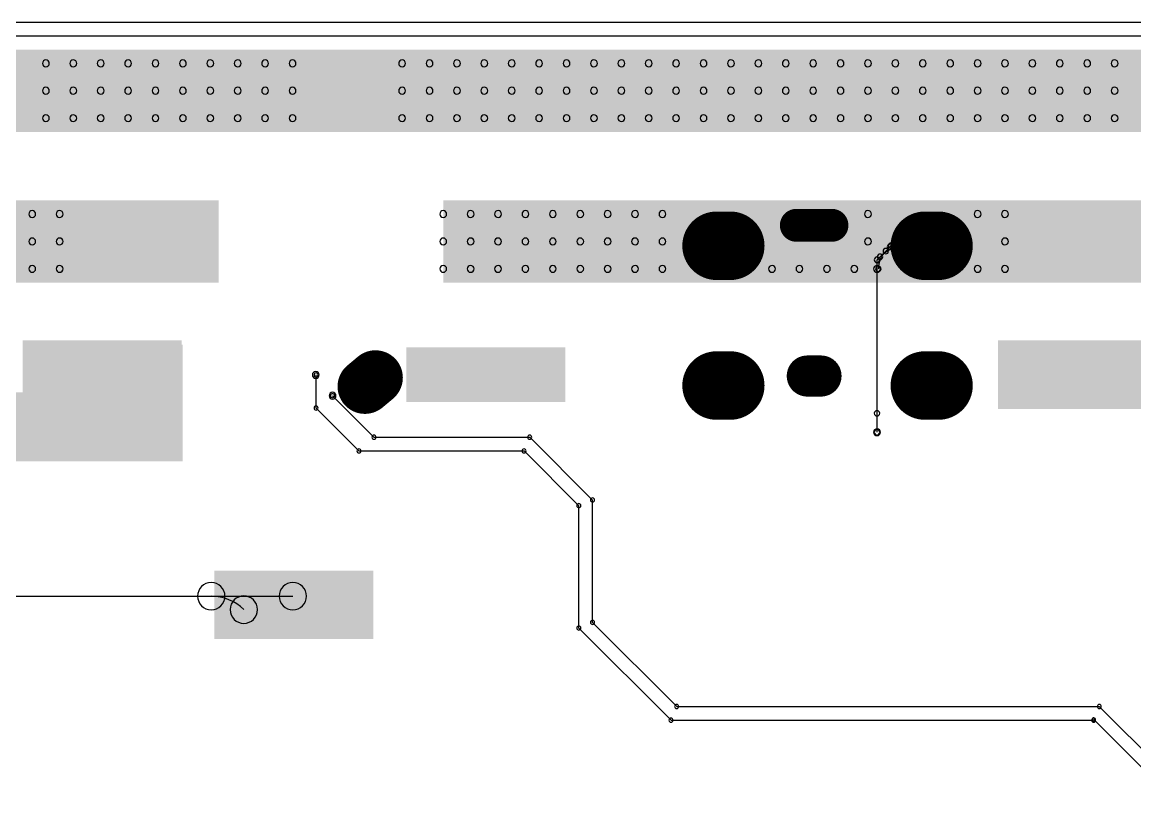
# Model space of a CAD drawing. Header units: inches. Extents: x 32166 to 66782, y 2386 to 7162.
# Drawn here: x 66516.01 to 66556.61, y 7134.12 to 7162.24 of the extents above; entities that cross this region are included whole.
import ezdxf

# ---------------------------------------------------------------- set-up
doc = ezdxf.new("R2010")
doc.units = ezdxf.units.IN
doc.header["$LTSCALE"] = 0.64311
doc.header["$MEASUREMENT"] = 0
for name, color, linetype in [('KEEPOUTLAYER', 6, 'CONTINUOUS'), ('MIDLAYER2', 76, 'CONTINUOUS'), ('MULTILAYER', 9, 'CONTINUOUS')]:
    doc.layers.add(name, color=color, linetype=linetype)

msp = doc.modelspace()

# ---------------------------------------------------------------- linework, layer by layer
at = {"layer": 'KEEPOUTLAYER'}
msp.add_line((66447.374, 7162.24), (66782.374, 7162.24), dxfattribs=at)
at = {"layer": 'MIDLAYER2'}
for p, q in [((66463.124, 7161.74), (66716.154, 7161.74)), ((66547.204, 7153.57), (66547.717, 7154.083)), ((66547.717, 7154.083), (66549.199, 7154.083)), ((66547.204, 7147.97), (66547.204, 7153.57)), ((66526.734, 7148.16), (66526.734, 7149.37)), ((66527.334, 7148.61), (66528.847, 7147.097)), ((66526.734, 7148.16), (66528.297, 7146.597)), ((66547.204, 7147.97), (66547.204, 7147.97)), ((66547.204, 7147.28), (66547.204, 7147.97)), ((66528.847, 7147.097), (66534.531, 7147.097)), ((66534.531, 7147.097), (66536.823, 7144.805)), ((66528.297, 7146.597), (66534.324, 7146.597)), ((66534.324, 7146.597), (66536.323, 7144.598)), ((66536.323, 7140.133), (66536.323, 7144.598)), ((66536.823, 7140.341), (66536.823, 7144.805)), ((66503.518, 7141.295), (66525.886, 7141.295)), ((66536.323, 7140.133), (66539.687, 7136.77)), ((66536.823, 7140.341), (66539.894, 7137.27)), ((66539.894, 7137.27), (66555.314, 7137.27)), ((66555.314, 7137.27), (66557.984, 7134.6)), ((66539.687, 7136.77), (66555.107, 7136.77)), ((66555.107, 7136.793), (66555.116, 7136.793)), ((66555.116, 7136.793), (66557.786, 7134.123))]:
    msp.add_line(p, q, dxfattribs=at)
for points, const_width in [([(66541.349, 7154.083), (66541.849, 7154.083)], 2.5), ([(66545.56, 7154.83), (66544.26, 7154.83)], 1.2), ([(66548.949, 7154.083), (66549.449, 7154.083)], 2.5), ([(66528.901, 7149.269), (66528.518, 7148.948)], 2), ([(66541.349, 7148.983), (66541.849, 7148.983)], 2.5), ([(66548.949, 7148.983), (66549.449, 7148.983)], 2.5), ([(66545.16, 7149.33), (66544.66, 7149.33)], 1.5)]:
    msp.add_lwpolyline(points, dxfattribs=dict(at, const_width=const_width))
for points, const_width in [([(66541.974, 7154.083, 1), (66540.724, 7154.083, 1)], 1.25), ([(66542.474, 7154.083, 1), (66541.224, 7154.083, 1)], 1.25), ([(66544.26, 7155.13, 1), (66544.26, 7154.53, 1)], 0.6), ([(66545.56, 7155.13, 1), (66545.56, 7154.53, 1)], 0.6), ([(66549.574, 7154.083, 1), (66548.324, 7154.083, 1)], 1.25), ([(66550.074, 7154.083, 1), (66548.824, 7154.083, 1)], 1.25), ([(66528.579, 7149.652, 1), (66529.222, 7148.886, 1)], 1), ([(66541.974, 7148.983, 1), (66540.724, 7148.983, 1)], 1.25), ([(66542.474, 7148.983, 1), (66541.224, 7148.983, 1)], 1.25), ([(66549.574, 7148.983, 1), (66548.324, 7148.983, 1)], 1.25), ([(66550.074, 7148.983, 1), (66548.824, 7148.983, 1)], 1.25), ([(66528.196, 7149.331, 1), (66528.839, 7148.565, 1)], 1), ([(66544.66, 7149.705, 1), (66544.66, 7148.955, 1)], 0.75), ([(66545.16, 7149.705, 1), (66545.16, 7148.955, 1)], 0.75)]:
    msp.add_lwpolyline(points, format="xyb", close=True, dxfattribs=dict(at, const_width=const_width))
for centre, radius, start, end in [((66516.874, 7160.74), 0.125, 0, 180), ((66516.874, 7160.74), 0.125, 180, 0), ((66517.874, 7160.74), 0.125, 0, 180), ((66517.874, 7160.74), 0.125, 180, 0), ((66518.874, 7160.74), 0.125, 0, 180), ((66518.874, 7160.74), 0.125, 180, 0), ((66519.874, 7160.74), 0.125, 0, 180), ((66519.874, 7160.74), 0.125, 180, 0), ((66520.874, 7160.74), 0.125, 0, 180), ((66520.874, 7160.74), 0.125, 180, 0), ((66521.874, 7160.74), 0.125, 0, 180), ((66521.874, 7160.74), 0.125, 180, 0), ((66522.874, 7160.74), 0.125, 0, 180), ((66522.874, 7160.74), 0.125, 180, 0), ((66523.874, 7160.74), 0.125, 0, 180), ((66523.874, 7160.74), 0.125, 180, 0), ((66524.874, 7160.74), 0.125, 0, 180), ((66524.874, 7160.74), 0.125, 180, 0), ((66525.874, 7160.74), 0.125, 0, 180), ((66525.874, 7160.74), 0.125, 180, 0), ((66529.874, 7160.74), 0.125, 0, 180), ((66529.874, 7160.74), 0.125, 180, 0), ((66530.874, 7160.74), 0.125, 0, 180), ((66530.874, 7160.74), 0.125, 180, 0), ((66531.874, 7160.74), 0.125, 0, 180), ((66531.874, 7160.74), 0.125, 180, 0), ((66532.874, 7160.74), 0.125, 0, 180), ((66532.874, 7160.74), 0.125, 180, 0), ((66533.874, 7160.74), 0.125, 0, 180), ((66533.874, 7160.74), 0.125, 180, 0), ((66534.874, 7160.74), 0.125, 0, 180), ((66534.874, 7160.74), 0.125, 180, 0), ((66535.874, 7160.74), 0.125, 0, 180), ((66535.874, 7160.74), 0.125, 180, 0), ((66536.874, 7160.74), 0.125, 0, 180), ((66536.874, 7160.74), 0.125, 180, 0), ((66537.874, 7160.74), 0.125, 0, 180), ((66537.874, 7160.74), 0.125, 180, 0), ((66538.874, 7160.74), 0.125, 0, 180), ((66538.874, 7160.74), 0.125, 180, 0), ((66539.874, 7160.74), 0.125, 0, 180), ((66539.874, 7160.74), 0.125, 180, 0), ((66540.874, 7160.74), 0.125, 0, 180), ((66540.874, 7160.74), 0.125, 180, 0), ((66541.874, 7160.74), 0.125, 0, 180), ((66541.874, 7160.74), 0.125, 180, 0), ((66542.874, 7160.74), 0.125, 0, 180), ((66542.874, 7160.74), 0.125, 180, 0), ((66543.874, 7160.74), 0.125, 0, 180), ((66543.874, 7160.74), 0.125, 180, 0), ((66544.874, 7160.74), 0.125, 0, 180), ((66544.874, 7160.74), 0.125, 180, 0), ((66545.874, 7160.74), 0.125, 0, 180), ((66545.874, 7160.74), 0.125, 180, 0), ((66546.874, 7160.74), 0.125, 0, 180), ((66546.874, 7160.74), 0.125, 180, 0), ((66547.874, 7160.74), 0.125, 0, 180), ((66547.874, 7160.74), 0.125, 180, 0), ((66548.874, 7160.74), 0.125, 0, 180), ((66548.874, 7160.74), 0.125, 180, 0), ((66549.874, 7160.74), 0.125, 0, 180), ((66549.874, 7160.74), 0.125, 180, 0), ((66550.874, 7160.74), 0.125, 0, 180), ((66550.874, 7160.74), 0.125, 180, 0), ((66551.874, 7160.74), 0.125, 0, 180), ((66551.874, 7160.74), 0.125, 180, 0), ((66552.874, 7160.74), 0.125, 0, 180), ((66552.874, 7160.74), 0.125, 180, 0), ((66553.874, 7160.74), 0.125, 0, 180), ((66553.874, 7160.74), 0.125, 180, 0), ((66554.874, 7160.74), 0.125, 0, 180), ((66554.874, 7160.74), 0.125, 180, 0), ((66555.874, 7160.74), 0.125, 0, 180), ((66555.874, 7160.74), 0.125, 180, 0), ((66516.874, 7159.74), 0.125, 0, 180), ((66516.874, 7159.74), 0.125, 180, 0), ((66517.874, 7159.74), 0.125, 0, 180), ((66517.874, 7159.74), 0.125, 180, 0), ((66518.874, 7159.74), 0.125, 0, 180), ((66518.874, 7159.74), 0.125, 180, 0), ((66519.874, 7159.74), 0.125, 0, 180), ((66519.874, 7159.74), 0.125, 180, 0), ((66520.874, 7159.74), 0.125, 0, 180), ((66520.874, 7159.74), 0.125, 180, 0), ((66521.874, 7159.74), 0.125, 0, 180), ((66521.874, 7159.74), 0.125, 180, 0), ((66522.874, 7159.74), 0.125, 0, 180), ((66522.874, 7159.74), 0.125, 180, 0), ((66523.874, 7159.74), 0.125, 0, 180), ((66523.874, 7159.74), 0.125, 180, 0), ((66524.874, 7159.74), 0.125, 0, 180), ((66524.874, 7159.74), 0.125, 180, 0), ((66525.874, 7159.74), 0.125, 0, 180), ((66525.874, 7159.74), 0.125, 180, 0), ((66529.874, 7159.74), 0.125, 0, 180), ((66529.874, 7159.74), 0.125, 180, 0), ((66530.874, 7159.74), 0.125, 0, 180), ((66530.874, 7159.74), 0.125, 180, 0), ((66531.874, 7159.74), 0.125, 0, 180), ((66531.874, 7159.74), 0.125, 180, 0), ((66532.874, 7159.74), 0.125, 0, 180), ((66532.874, 7159.74), 0.125, 180, 0), ((66533.874, 7159.74), 0.125, 0, 180), ((66533.874, 7159.74), 0.125, 180, 0), ((66534.874, 7159.74), 0.125, 0, 180), ((66534.874, 7159.74), 0.125, 180, 0), ((66535.874, 7159.74), 0.125, 0, 180), ((66535.874, 7159.74), 0.125, 180, 0), ((66536.874, 7159.74), 0.125, 0, 180), ((66536.874, 7159.74), 0.125, 180, 0), ((66537.874, 7159.74), 0.125, 0, 180), ((66537.874, 7159.74), 0.125, 180, 0), ((66538.874, 7159.74), 0.125, 0, 180), ((66538.874, 7159.74), 0.125, 180, 0), ((66539.874, 7159.74), 0.125, 0, 180), ((66539.874, 7159.74), 0.125, 180, 0), ((66540.874, 7159.74), 0.125, 0, 180), ((66540.874, 7159.74), 0.125, 180, 0), ((66541.874, 7159.74), 0.125, 0, 180), ((66541.874, 7159.74), 0.125, 180, 0), ((66542.874, 7159.74), 0.125, 0, 180), ((66542.874, 7159.74), 0.125, 180, 0), ((66543.874, 7159.74), 0.125, 0, 180), ((66543.874, 7159.74), 0.125, 180, 0), ((66544.874, 7159.74), 0.125, 0, 180), ((66544.874, 7159.74), 0.125, 180, 0), ((66545.874, 7159.74), 0.125, 0, 180), ((66545.874, 7159.74), 0.125, 180, 0), ((66546.874, 7159.74), 0.125, 0, 180), ((66546.874, 7159.74), 0.125, 180, 0), ((66547.874, 7159.74), 0.125, 0, 180), ((66547.874, 7159.74), 0.125, 180, 0), ((66548.874, 7159.74), 0.125, 0, 180), ((66548.874, 7159.74), 0.125, 180, 0), ((66549.874, 7159.74), 0.125, 0, 180), ((66549.874, 7159.74), 0.125, 180, 0), ((66550.874, 7159.74), 0.125, 0, 180), ((66550.874, 7159.74), 0.125, 180, 0), ((66551.874, 7159.74), 0.125, 0, 180), ((66551.874, 7159.74), 0.125, 180, 0), ((66552.874, 7159.74), 0.125, 0, 180), ((66552.874, 7159.74), 0.125, 180, 0), ((66553.874, 7159.74), 0.125, 0, 180), ((66553.874, 7159.74), 0.125, 180, 0), ((66554.874, 7159.74), 0.125, 0, 180), ((66554.874, 7159.74), 0.125, 180, 0), ((66555.874, 7159.74), 0.125, 0, 180), ((66555.874, 7159.74), 0.125, 180, 0), ((66516.874, 7158.74), 0.125, 0, 180), ((66516.874, 7158.74), 0.125, 180, 0), ((66517.874, 7158.74), 0.125, 0, 180), ((66517.874, 7158.74), 0.125, 180, 0), ((66518.874, 7158.74), 0.125, 0, 180), ((66518.874, 7158.74), 0.125, 180, 0), ((66519.874, 7158.74), 0.125, 0, 180), ((66519.874, 7158.74), 0.125, 180, 0), ((66520.874, 7158.74), 0.125, 0, 180), ((66520.874, 7158.74), 0.125, 180, 0), ((66521.874, 7158.74), 0.125, 0, 180), ((66521.874, 7158.74), 0.125, 180, 0), ((66522.874, 7158.74), 0.125, 0, 180), ((66522.874, 7158.74), 0.125, 180, 0), ((66523.874, 7158.74), 0.125, 0, 180), ((66523.874, 7158.74), 0.125, 180, 0), ((66524.874, 7158.74), 0.125, 0, 180), ((66524.874, 7158.74), 0.125, 180, 0), ((66525.874, 7158.74), 0.125, 0, 180), ((66525.874, 7158.74), 0.125, 180, 0), ((66529.874, 7158.74), 0.125, 0, 180), ((66529.874, 7158.74), 0.125, 180, 0), ((66530.874, 7158.74), 0.125, 0, 180), ((66530.874, 7158.74), 0.125, 180, 0), ((66531.874, 7158.74), 0.125, 0, 180), ((66531.874, 7158.74), 0.125, 180, 0), ((66532.874, 7158.74), 0.125, 0, 180), ((66532.874, 7158.74), 0.125, 180, 0), ((66533.874, 7158.74), 0.125, 0, 180), ((66533.874, 7158.74), 0.125, 180, 0), ((66534.874, 7158.74), 0.125, 0, 180), ((66534.874, 7158.74), 0.125, 180, 0), ((66535.874, 7158.74), 0.125, 0, 180), ((66535.874, 7158.74), 0.125, 180, 0), ((66536.874, 7158.74), 0.125, 0, 180), ((66536.874, 7158.74), 0.125, 180, 0), ((66537.874, 7158.74), 0.125, 0, 180), ((66537.874, 7158.74), 0.125, 180, 0), ((66538.874, 7158.74), 0.125, 0, 180), ((66538.874, 7158.74), 0.125, 180, 0), ((66539.874, 7158.74), 0.125, 0, 180), ((66539.874, 7158.74), 0.125, 180, 0), ((66540.874, 7158.74), 0.125, 0, 180), ((66540.874, 7158.74), 0.125, 180, 0), ((66541.874, 7158.74), 0.125, 0, 180), ((66541.874, 7158.74), 0.125, 180, 0), ((66542.874, 7158.74), 0.125, 0, 180), ((66542.874, 7158.74), 0.125, 180, 0), ((66543.874, 7158.74), 0.125, 0, 180), ((66543.874, 7158.74), 0.125, 180, 0), ((66544.874, 7158.74), 0.125, 0, 180), ((66544.874, 7158.74), 0.125, 180, 0), ((66545.874, 7158.74), 0.125, 0, 180), ((66545.874, 7158.74), 0.125, 180, 0), ((66546.874, 7158.74), 0.125, 0, 180), ((66546.874, 7158.74), 0.125, 180, 0), ((66547.874, 7158.74), 0.125, 0, 180), ((66547.874, 7158.74), 0.125, 180, 0), ((66548.874, 7158.74), 0.125, 0, 180), ((66548.874, 7158.74), 0.125, 180, 0), ((66549.874, 7158.74), 0.125, 0, 180), ((66549.874, 7158.74), 0.125, 180, 0), ((66550.874, 7158.74), 0.125, 0, 180), ((66550.874, 7158.74), 0.125, 180, 0), ((66551.874, 7158.74), 0.125, 0, 180), ((66551.874, 7158.74), 0.125, 180, 0), ((66552.874, 7158.74), 0.125, 0, 180), ((66552.874, 7158.74), 0.125, 180, 0), ((66553.874, 7158.74), 0.125, 0, 180), ((66553.874, 7158.74), 0.125, 180, 0), ((66554.874, 7158.74), 0.125, 0, 180), ((66554.874, 7158.74), 0.125, 180, 0), ((66555.874, 7158.74), 0.125, 0, 180), ((66555.874, 7158.74), 0.125, 180, 0), ((66516.374, 7155.24), 0.125, 0, 180), ((66516.374, 7155.24), 0.125, 180, 0), ((66517.374, 7155.24), 0.125, 0, 180), ((66517.374, 7155.24), 0.125, 180, 0), ((66531.374, 7155.24), 0.125, 0, 180), ((66531.374, 7155.24), 0.125, 180, 0), ((66532.374, 7155.24), 0.125, 0, 180), ((66532.374, 7155.24), 0.125, 180, 0), ((66533.374, 7155.24), 0.125, 0, 180), ((66533.374, 7155.24), 0.125, 180, 0), ((66534.374, 7155.24), 0.125, 0, 180), ((66534.374, 7155.24), 0.125, 180, 0), ((66535.374, 7155.24), 0.125, 0, 180), ((66535.374, 7155.24), 0.125, 180, 0), ((66536.374, 7155.24), 0.125, 0, 180), ((66536.374, 7155.24), 0.125, 180, 0), ((66537.374, 7155.24), 0.125, 0, 180), ((66537.374, 7155.24), 0.125, 180, 0), ((66538.374, 7155.24), 0.125, 0, 180), ((66538.374, 7155.24), 0.125, 180, 0), ((66539.374, 7155.24), 0.125, 0, 180), ((66539.374, 7155.24), 0.125, 180, 0), ((66546.874, 7155.24), 0.125, 0, 180), ((66546.874, 7155.24), 0.125, 180, 0), ((66550.874, 7155.24), 0.125, 0, 180), ((66550.874, 7155.24), 0.125, 180, 0), ((66551.874, 7155.24), 0.125, 0, 180), ((66551.874, 7155.24), 0.125, 180, 0), ((66516.374, 7154.24), 0.125, 0, 180), ((66516.374, 7154.24), 0.125, 180, 0), ((66517.374, 7154.24), 0.125, 0, 180), ((66517.374, 7154.24), 0.125, 180, 0), ((66531.374, 7154.24), 0.125, 0, 180), ((66531.374, 7154.24), 0.125, 180, 0), ((66532.374, 7154.24), 0.125, 0, 180), ((66532.374, 7154.24), 0.125, 180, 0), ((66533.374, 7154.24), 0.125, 0, 180), ((66533.374, 7154.24), 0.125, 180, 0), ((66534.374, 7154.24), 0.125, 0, 180), ((66534.374, 7154.24), 0.125, 180, 0), ((66535.374, 7154.24), 0.125, 0, 180), ((66535.374, 7154.24), 0.125, 180, 0), ((66536.374, 7154.24), 0.125, 0, 180), ((66536.374, 7154.24), 0.125, 180, 0), ((66537.374, 7154.24), 0.125, 0, 180), ((66537.374, 7154.24), 0.125, 180, 0), ((66538.374, 7154.24), 0.125, 0, 180), ((66538.374, 7154.24), 0.125, 180, 0), ((66539.374, 7154.24), 0.125, 0, 180), ((66539.374, 7154.24), 0.125, 180, 0), ((66546.874, 7154.24), 0.125, 0, 180), ((66546.874, 7154.24), 0.125, 180, 0), ((66548.46, 7153.261), 1.106, 59.1951, 135.0001), ((66549.026, 7154.211), 0.1, 0, 180), ((66551.874, 7154.24), 0.125, 0, 180), ((66551.874, 7154.24), 0.125, 180, 0), ((66548.171, 7153.24), 0.917, 135.0001, 180.0001), ((66548.188, 7152.806), 1.236, 59.1949, 134.9999), ((66547.523, 7153.889), 0.1, 0, 180), ((66547.523, 7153.889), 0.1, 180, 0), ((66547.678, 7154.043), 0.1, 0, 180), ((66547.678, 7154.043), 0.1, 180, 0), ((66547.717, 7154.083), 0.1, 0, 180), ((66547.717, 7154.083), 0.1, 0, 180), ((66547.717, 7154.083), 0.1, 180, 0), ((66547.717, 7154.083), 0.1, 180, 0), ((66548.821, 7153.868), 0.1, 0, 180), ((66548.821, 7153.868), 0.1, 180, 0), ((66549.026, 7154.211), 0.1, 180, 0), ((66549.199, 7154.083), 0.1, 0, 180), ((66549.199, 7154.083), 0.1, 180, 0), ((66547.204, 7153.57), 0.1, 0, 180), ((66547.204, 7153.57), 0.1, 0, 180), ((66547.204, 7153.57), 0.1, 180, 0), ((66547.204, 7153.57), 0.1, 180, 0), ((66547.314, 7153.68), 0.1, 0, 180), ((66547.314, 7153.68), 0.1, 180, 0), ((66516.374, 7153.24), 0.125, 0, 180), ((66516.374, 7153.24), 0.125, 180, 0), ((66517.374, 7153.24), 0.125, 0, 180), ((66517.374, 7153.24), 0.125, 180, 0), ((66531.374, 7153.24), 0.125, 0, 180), ((66531.374, 7153.24), 0.125, 180, 0), ((66532.374, 7153.24), 0.125, 0, 180), ((66532.374, 7153.24), 0.125, 180, 0), ((66533.374, 7153.24), 0.125, 0, 180), ((66533.374, 7153.24), 0.125, 180, 0), ((66534.374, 7153.24), 0.125, 0, 180), ((66534.374, 7153.24), 0.125, 180, 0), ((66535.374, 7153.24), 0.125, 0, 180), ((66535.374, 7153.24), 0.125, 180, 0), ((66536.374, 7153.24), 0.125, 0, 180), ((66536.374, 7153.24), 0.125, 180, 0), ((66537.374, 7153.24), 0.125, 0, 180), ((66537.374, 7153.24), 0.125, 180, 0), ((66538.374, 7153.24), 0.125, 0, 180), ((66538.374, 7153.24), 0.125, 180, 0), ((66539.374, 7153.24), 0.125, 0, 180), ((66539.374, 7153.24), 0.125, 180, 0), ((66543.374, 7153.24), 0.125, 0, 180), ((66543.374, 7153.24), 0.125, 180, 0), ((66544.374, 7153.24), 0.125, 0, 180), ((66544.374, 7153.24), 0.125, 180, 0), ((66545.374, 7153.24), 0.125, 0, 180), ((66545.374, 7153.24), 0.125, 180, 0), ((66546.374, 7153.24), 0.125, 0, 180), ((66546.374, 7153.24), 0.125, 180, 0), ((66547.204, 7153.24), 0.125, 0, 180), ((66547.204, 7153.24), 0.125, 180, 0), ((66547.254, 7153.24), 0.1, 0, 180), ((66547.254, 7153.24), 0.1, 180, 0), ((66550.874, 7153.24), 0.125, 0, 180), ((66550.874, 7153.24), 0.125, 180, 0), ((66551.874, 7153.24), 0.125, 0, 180), ((66551.874, 7153.24), 0.125, 180, 0), ((66526.724, 7149.37), 0.125, 0, 180), ((66526.724, 7149.37), 0.125, 180, 0), ((66526.734, 7149.37), 0.075, 0, 180), ((66526.734, 7149.37), 0.075, 180, 0), ((66527.334, 7148.61), 0.125, 0, 180), ((66527.334, 7148.61), 0.125, 180, 0), ((66527.334, 7148.61), 0.075, 0, 180), ((66527.334, 7148.61), 0.075, 180, 0), ((66526.734, 7148.16), 0.075, 0, 180), ((66526.734, 7148.16), 0.075, 0, 180), ((66526.734, 7148.16), 0.075, 180, 0), ((66526.734, 7148.16), 0.075, 180, 0), ((66547.204, 7147.97), 0.1, 0, 180), ((66547.204, 7147.97), 0.1, 0, 180), ((66547.204, 7147.97), 0.1, 0, 180), ((66547.204, 7147.97), 0.1, 0, 180), ((66547.204, 7147.97), 0.1, 180, 0), ((66547.204, 7147.97), 0.1, 180, 0), ((66547.204, 7147.97), 0.1, 180, 0), ((66547.204, 7147.97), 0.1, 180, 0), ((66547.204, 7147.28), 0.125, 0, 180), ((66547.204, 7147.28), 0.1, 0, 180), ((66528.847, 7147.097), 0.075, 0, 180), ((66528.847, 7147.097), 0.075, 0, 180), ((66528.847, 7147.097), 0.075, 180, 0), ((66528.847, 7147.097), 0.075, 180, 0), ((66534.531, 7147.097), 0.075, 0, 180), ((66534.531, 7147.097), 0.075, 0, 180), ((66534.531, 7147.097), 0.075, 180, 0), ((66534.531, 7147.097), 0.075, 180, 0), ((66547.204, 7147.28), 0.125, 180, 0), ((66547.204, 7147.28), 0.1, 180, 0), ((66528.297, 7146.597), 0.075, 0, 180), ((66528.297, 7146.597), 0.075, 0, 180), ((66528.297, 7146.597), 0.075, 180, 0), ((66528.297, 7146.597), 0.075, 180, 0), ((66534.324, 7146.597), 0.075, 0, 180), ((66534.324, 7146.597), 0.075, 0, 180), ((66534.324, 7146.597), 0.075, 180, 0), ((66534.324, 7146.597), 0.075, 180, 0), ((66536.823, 7144.805), 0.075, 0, 180), ((66536.823, 7144.805), 0.075, 0, 180), ((66536.323, 7144.598), 0.075, 0, 180), ((66536.323, 7144.598), 0.075, 0, 180), ((66536.323, 7144.598), 0.075, 180, 0), ((66536.323, 7144.598), 0.075, 180, 0), ((66536.823, 7144.805), 0.075, 180, 0), ((66536.823, 7144.805), 0.075, 180, 0), ((66522.91, 7141.295), 0.5, 0, 180), ((66525.886, 7141.295), 0.5, 0, 180), ((66522.91, 7141.295), 0.5, 180, 0), ((66522.91, 7139.617), 1.679, 45, 90), ((66524.097, 7140.804), 0.5, 0, 180), ((66525.886, 7141.295), 0.5, 180, 0), ((66524.097, 7140.804), 0.5, 180, 0), ((66536.823, 7140.341), 0.075, 0, 180), ((66536.823, 7140.341), 0.075, 0, 180), ((66536.323, 7140.133), 0.075, 0, 180), ((66536.323, 7140.133), 0.075, 0, 180), ((66536.323, 7140.133), 0.075, 180, 0), ((66536.323, 7140.133), 0.075, 180, 0), ((66536.823, 7140.341), 0.075, 180, 0), ((66536.823, 7140.341), 0.075, 180, 0), ((66539.894, 7137.27), 0.075, 0, 180), ((66539.894, 7137.27), 0.075, 0, 180), ((66539.894, 7137.27), 0.075, 180, 0), ((66539.894, 7137.27), 0.075, 180, 0), ((66555.314, 7137.27), 0.075, 0, 180), ((66555.314, 7137.27), 0.075, 0, 180), ((66555.314, 7137.27), 0.075, 180, 0), ((66555.314, 7137.27), 0.075, 180, 0), ((66539.687, 7136.77), 0.075, 0, 180), ((66539.687, 7136.77), 0.075, 0, 180), ((66539.687, 7136.77), 0.075, 180, 0), ((66539.687, 7136.77), 0.075, 180, 0), ((66555.107, 7136.77), 0.075, 0, 180), ((66555.107, 7136.77), 0.075, 180, 0), ((66555.107, 7136.793), 0.0635, 0, 180), ((66555.107, 7136.793), 0.0635, 180, 0), ((66555.116, 7136.793), 0.0635, 0, 180), ((66555.116, 7136.793), 0.0635, 0, 180), ((66555.116, 7136.793), 0.0635, 180, 0), ((66555.116, 7136.793), 0.0635, 180, 0)]:
    msp.add_arc(centre, radius, start, end, dxfattribs=at)
for points in [[(66504.874, 7158.24), (66613.374, 7158.24), (66504.874, 7161.24), (66613.374, 7161.24)], [(66501.874, 7152.74), (66523.174, 7152.74), (66501.874, 7155.74), (66523.174, 7155.74)], [(66531.374, 7152.74), (66558.374, 7152.74), (66531.374, 7155.74), (66558.374, 7155.74)], [(66521.824, 7150.631), (66516.024, 7150.631), (66521.824, 7148.131), (66516.024, 7148.131)], [(66557.425, 7150.631), (66551.625, 7150.631), (66557.425, 7148.131), (66551.625, 7148.131)], [(66516.154, 7146.22), (66521.864, 7146.22), (66516.154, 7150.48), (66521.864, 7150.48)], [(66535.824, 7150.381), (66530.024, 7150.381), (66535.824, 7148.381), (66530.024, 7148.381)], [(66504.404, 7146.22), (66521.864, 7146.22), (66504.404, 7148.74), (66521.864, 7148.74)], [(66523.024, 7139.731), (66528.824, 7139.731), (66523.024, 7142.231), (66528.824, 7142.231)]]:
    msp.add_solid(points, dxfattribs=at)
at = {"layer": 'MULTILAYER'}
for points, const_width in [([(66541.349, 7154.083), (66541.849, 7154.083)], 2.5), ([(66545.56, 7154.83), (66544.26, 7154.83)], 1.2), ([(66548.949, 7154.083), (66549.449, 7154.083)], 2.5), ([(66528.901, 7149.269), (66528.518, 7148.948)], 2), ([(66541.349, 7148.983), (66541.849, 7148.983)], 2.5), ([(66548.949, 7148.983), (66549.449, 7148.983)], 2.5), ([(66545.16, 7149.33), (66544.66, 7149.33)], 1.5)]:
    msp.add_lwpolyline(points, dxfattribs=dict(at, const_width=const_width))
for points, const_width in [([(66541.974, 7154.083, 1), (66540.724, 7154.083, 1)], 1.25), ([(66542.474, 7154.083, 1), (66541.224, 7154.083, 1)], 1.25), ([(66544.26, 7155.13, 1), (66544.26, 7154.53, 1)], 0.6), ([(66545.56, 7155.13, 1), (66545.56, 7154.53, 1)], 0.6), ([(66549.574, 7154.083, 1), (66548.324, 7154.083, 1)], 1.25), ([(66550.074, 7154.083, 1), (66548.824, 7154.083, 1)], 1.25), ([(66528.579, 7149.652, 1), (66529.222, 7148.886, 1)], 1), ([(66541.974, 7148.983, 1), (66540.724, 7148.983, 1)], 1.25), ([(66542.474, 7148.983, 1), (66541.224, 7148.983, 1)], 1.25), ([(66549.574, 7148.983, 1), (66548.324, 7148.983, 1)], 1.25), ([(66550.074, 7148.983, 1), (66548.824, 7148.983, 1)], 1.25), ([(66528.196, 7149.331, 1), (66528.839, 7148.565, 1)], 1), ([(66544.66, 7149.705, 1), (66544.66, 7148.955, 1)], 0.75), ([(66545.16, 7149.705, 1), (66545.16, 7148.955, 1)], 0.75)]:
    msp.add_lwpolyline(points, format="xyb", close=True, dxfattribs=dict(at, const_width=const_width))
for centre, start, end in [((66516.874, 7160.74), 0, 180), ((66516.874, 7160.74), 180, 0), ((66517.874, 7160.74), 0, 180), ((66517.874, 7160.74), 180, 0), ((66518.874, 7160.74), 0, 180), ((66518.874, 7160.74), 180, 0), ((66519.874, 7160.74), 0, 180), ((66519.874, 7160.74), 180, 0), ((66520.874, 7160.74), 0, 180), ((66520.874, 7160.74), 180, 0), ((66521.874, 7160.74), 0, 180), ((66521.874, 7160.74), 180, 0), ((66522.874, 7160.74), 0, 180), ((66522.874, 7160.74), 180, 0), ((66523.874, 7160.74), 0, 180), ((66523.874, 7160.74), 180, 0), ((66524.874, 7160.74), 0, 180), ((66524.874, 7160.74), 180, 0), ((66525.874, 7160.74), 0, 180), ((66525.874, 7160.74), 180, 0), ((66529.874, 7160.74), 0, 180), ((66529.874, 7160.74), 180, 0), ((66530.874, 7160.74), 0, 180), ((66530.874, 7160.74), 180, 0), ((66531.874, 7160.74), 0, 180), ((66531.874, 7160.74), 180, 0), ((66532.874, 7160.74), 0, 180), ((66532.874, 7160.74), 180, 0), ((66533.874, 7160.74), 0, 180), ((66533.874, 7160.74), 180, 0), ((66534.874, 7160.74), 0, 180), ((66534.874, 7160.74), 180, 0), ((66535.874, 7160.74), 0, 180), ((66535.874, 7160.74), 180, 0), ((66536.874, 7160.74), 0, 180), ((66536.874, 7160.74), 180, 0), ((66537.874, 7160.74), 0, 180), ((66537.874, 7160.74), 180, 0), ((66538.874, 7160.74), 0, 180), ((66538.874, 7160.74), 180, 0), ((66539.874, 7160.74), 0, 180), ((66539.874, 7160.74), 180, 0), ((66540.874, 7160.74), 0, 180), ((66540.874, 7160.74), 180, 0), ((66541.874, 7160.74), 0, 180), ((66541.874, 7160.74), 180, 0), ((66542.874, 7160.74), 0, 180), ((66542.874, 7160.74), 180, 0), ((66543.874, 7160.74), 0, 180), ((66543.874, 7160.74), 180, 0), ((66544.874, 7160.74), 0, 180), ((66544.874, 7160.74), 180, 0), ((66545.874, 7160.74), 0, 180), ((66545.874, 7160.74), 180, 0), ((66546.874, 7160.74), 0, 180), ((66546.874, 7160.74), 180, 0), ((66547.874, 7160.74), 0, 180), ((66547.874, 7160.74), 180, 0), ((66548.874, 7160.74), 0, 180), ((66548.874, 7160.74), 180, 0), ((66549.874, 7160.74), 0, 180), ((66549.874, 7160.74), 180, 0), ((66550.874, 7160.74), 0, 180), ((66550.874, 7160.74), 180, 0), ((66551.874, 7160.74), 0, 180), ((66551.874, 7160.74), 180, 0), ((66552.874, 7160.74), 0, 180), ((66552.874, 7160.74), 180, 0), ((66553.874, 7160.74), 0, 180), ((66553.874, 7160.74), 180, 0), ((66554.874, 7160.74), 0, 180), ((66554.874, 7160.74), 180, 0), ((66555.874, 7160.74), 0, 180), ((66555.874, 7160.74), 180, 0), ((66516.874, 7159.74), 0, 180), ((66516.874, 7159.74), 180, 0), ((66517.874, 7159.74), 0, 180), ((66517.874, 7159.74), 180, 0), ((66518.874, 7159.74), 0, 180), ((66518.874, 7159.74), 180, 0), ((66519.874, 7159.74), 0, 180), ((66519.874, 7159.74), 180, 0), ((66520.874, 7159.74), 0, 180), ((66520.874, 7159.74), 180, 0), ((66521.874, 7159.74), 0, 180), ((66521.874, 7159.74), 180, 0), ((66522.874, 7159.74), 0, 180), ((66522.874, 7159.74), 180, 0), ((66523.874, 7159.74), 0, 180), ((66523.874, 7159.74), 180, 0), ((66524.874, 7159.74), 0, 180), ((66524.874, 7159.74), 180, 0), ((66525.874, 7159.74), 0, 180), ((66525.874, 7159.74), 180, 0), ((66529.874, 7159.74), 0, 180), ((66529.874, 7159.74), 180, 0), ((66530.874, 7159.74), 0, 180), ((66530.874, 7159.74), 180, 0), ((66531.874, 7159.74), 0, 180), ((66531.874, 7159.74), 180, 0), ((66532.874, 7159.74), 0, 180), ((66532.874, 7159.74), 180, 0), ((66533.874, 7159.74), 0, 180), ((66533.874, 7159.74), 180, 0), ((66534.874, 7159.74), 0, 180), ((66534.874, 7159.74), 180, 0), ((66535.874, 7159.74), 0, 180), ((66535.874, 7159.74), 180, 0), ((66536.874, 7159.74), 0, 180), ((66536.874, 7159.74), 180, 0), ((66537.874, 7159.74), 0, 180), ((66537.874, 7159.74), 180, 0), ((66538.874, 7159.74), 0, 180), ((66538.874, 7159.74), 180, 0), ((66539.874, 7159.74), 0, 180), ((66539.874, 7159.74), 180, 0), ((66540.874, 7159.74), 0, 180), ((66540.874, 7159.74), 180, 0), ((66541.874, 7159.74), 0, 180), ((66541.874, 7159.74), 180, 0), ((66542.874, 7159.74), 0, 180), ((66542.874, 7159.74), 180, 0), ((66543.874, 7159.74), 0, 180), ((66543.874, 7159.74), 180, 0), ((66544.874, 7159.74), 0, 180), ((66544.874, 7159.74), 180, 0), ((66545.874, 7159.74), 0, 180), ((66545.874, 7159.74), 180, 0), ((66546.874, 7159.74), 0, 180), ((66546.874, 7159.74), 180, 0), ((66547.874, 7159.74), 0, 180), ((66547.874, 7159.74), 180, 0), ((66548.874, 7159.74), 0, 180), ((66548.874, 7159.74), 180, 0), ((66549.874, 7159.74), 0, 180), ((66549.874, 7159.74), 180, 0), ((66550.874, 7159.74), 0, 180), ((66550.874, 7159.74), 180, 0), ((66551.874, 7159.74), 0, 180), ((66551.874, 7159.74), 180, 0), ((66552.874, 7159.74), 0, 180), ((66552.874, 7159.74), 180, 0), ((66553.874, 7159.74), 0, 180), ((66553.874, 7159.74), 180, 0), ((66554.874, 7159.74), 0, 180), ((66554.874, 7159.74), 180, 0), ((66555.874, 7159.74), 0, 180), ((66555.874, 7159.74), 180, 0), ((66516.874, 7158.74), 0, 180), ((66516.874, 7158.74), 180, 0), ((66517.874, 7158.74), 0, 180), ((66517.874, 7158.74), 180, 0), ((66518.874, 7158.74), 0, 180), ((66518.874, 7158.74), 180, 0), ((66519.874, 7158.74), 0, 180), ((66519.874, 7158.74), 180, 0), ((66520.874, 7158.74), 0, 180), ((66520.874, 7158.74), 180, 0), ((66521.874, 7158.74), 0, 180), ((66521.874, 7158.74), 180, 0), ((66522.874, 7158.74), 0, 180), ((66522.874, 7158.74), 180, 0), ((66523.874, 7158.74), 0, 180), ((66523.874, 7158.74), 180, 0), ((66524.874, 7158.74), 0, 180), ((66524.874, 7158.74), 180, 0), ((66525.874, 7158.74), 0, 180), ((66525.874, 7158.74), 180, 0), ((66529.874, 7158.74), 0, 180), ((66529.874, 7158.74), 180, 0), ((66530.874, 7158.74), 0, 180), ((66530.874, 7158.74), 180, 0), ((66531.874, 7158.74), 0, 180), ((66531.874, 7158.74), 180, 0), ((66532.874, 7158.74), 0, 180), ((66532.874, 7158.74), 180, 0), ((66533.874, 7158.74), 0, 180), ((66533.874, 7158.74), 180, 0), ((66534.874, 7158.74), 0, 180), ((66534.874, 7158.74), 180, 0), ((66535.874, 7158.74), 0, 180), ((66535.874, 7158.74), 180, 0), ((66536.874, 7158.74), 0, 180), ((66536.874, 7158.74), 180, 0), ((66537.874, 7158.74), 0, 180), ((66537.874, 7158.74), 180, 0), ((66538.874, 7158.74), 0, 180), ((66538.874, 7158.74), 180, 0), ((66539.874, 7158.74), 0, 180), ((66539.874, 7158.74), 180, 0), ((66540.874, 7158.74), 0, 180), ((66540.874, 7158.74), 180, 0), ((66541.874, 7158.74), 0, 180), ((66541.874, 7158.74), 180, 0), ((66542.874, 7158.74), 0, 180), ((66542.874, 7158.74), 180, 0), ((66543.874, 7158.74), 0, 180), ((66543.874, 7158.74), 180, 0), ((66544.874, 7158.74), 0, 180), ((66544.874, 7158.74), 180, 0), ((66545.874, 7158.74), 0, 180), ((66545.874, 7158.74), 180, 0), ((66546.874, 7158.74), 0, 180), ((66546.874, 7158.74), 180, 0), ((66547.874, 7158.74), 0, 180), ((66547.874, 7158.74), 180, 0), ((66548.874, 7158.74), 0, 180), ((66548.874, 7158.74), 180, 0), ((66549.874, 7158.74), 0, 180), ((66549.874, 7158.74), 180, 0), ((66550.874, 7158.74), 0, 180), ((66550.874, 7158.74), 180, 0), ((66551.874, 7158.74), 0, 180), ((66551.874, 7158.74), 180, 0), ((66552.874, 7158.74), 0, 180), ((66552.874, 7158.74), 180, 0), ((66553.874, 7158.74), 0, 180), ((66553.874, 7158.74), 180, 0), ((66554.874, 7158.74), 0, 180), ((66554.874, 7158.74), 180, 0), ((66555.874, 7158.74), 0, 180), ((66555.874, 7158.74), 180, 0), ((66516.374, 7155.24), 0, 180), ((66516.374, 7155.24), 180, 0), ((66517.374, 7155.24), 0, 180), ((66517.374, 7155.24), 180, 0), ((66531.374, 7155.24), 0, 180), ((66531.374, 7155.24), 180, 0), ((66532.374, 7155.24), 0, 180), ((66532.374, 7155.24), 180, 0), ((66533.374, 7155.24), 0, 180), ((66533.374, 7155.24), 180, 0), ((66534.374, 7155.24), 0, 180), ((66534.374, 7155.24), 180, 0), ((66535.374, 7155.24), 0, 180), ((66535.374, 7155.24), 180, 0), ((66536.374, 7155.24), 0, 180), ((66536.374, 7155.24), 180, 0), ((66537.374, 7155.24), 0, 180), ((66537.374, 7155.24), 180, 0), ((66538.374, 7155.24), 0, 180), ((66538.374, 7155.24), 180, 0), ((66539.374, 7155.24), 0, 180), ((66539.374, 7155.24), 180, 0), ((66546.874, 7155.24), 0, 180), ((66546.874, 7155.24), 180, 0), ((66550.874, 7155.24), 0, 180), ((66550.874, 7155.24), 180, 0), ((66551.874, 7155.24), 0, 180), ((66551.874, 7155.24), 180, 0), ((66516.374, 7154.24), 0, 180), ((66516.374, 7154.24), 180, 0), ((66517.374, 7154.24), 0, 180), ((66517.374, 7154.24), 180, 0), ((66531.374, 7154.24), 0, 180), ((66531.374, 7154.24), 180, 0), ((66532.374, 7154.24), 0, 180), ((66532.374, 7154.24), 180, 0), ((66533.374, 7154.24), 0, 180), ((66533.374, 7154.24), 180, 0), ((66534.374, 7154.24), 0, 180), ((66534.374, 7154.24), 180, 0), ((66535.374, 7154.24), 0, 180), ((66535.374, 7154.24), 180, 0), ((66536.374, 7154.24), 0, 180), ((66536.374, 7154.24), 180, 0), ((66537.374, 7154.24), 0, 180), ((66537.374, 7154.24), 180, 0), ((66538.374, 7154.24), 0, 180), ((66538.374, 7154.24), 180, 0), ((66539.374, 7154.24), 0, 180), ((66539.374, 7154.24), 180, 0), ((66546.874, 7154.24), 0, 180), ((66546.874, 7154.24), 180, 0), ((66551.874, 7154.24), 0, 180), ((66551.874, 7154.24), 180, 0), ((66516.374, 7153.24), 0, 180), ((66516.374, 7153.24), 180, 0), ((66517.374, 7153.24), 0, 180), ((66517.374, 7153.24), 180, 0), ((66531.374, 7153.24), 0, 180), ((66531.374, 7153.24), 180, 0), ((66532.374, 7153.24), 0, 180), ((66532.374, 7153.24), 180, 0), ((66533.374, 7153.24), 0, 180), ((66533.374, 7153.24), 180, 0), ((66534.374, 7153.24), 0, 180), ((66534.374, 7153.24), 180, 0), ((66535.374, 7153.24), 0, 180), ((66535.374, 7153.24), 180, 0), ((66536.374, 7153.24), 0, 180), ((66536.374, 7153.24), 180, 0), ((66537.374, 7153.24), 0, 180), ((66537.374, 7153.24), 180, 0), ((66538.374, 7153.24), 0, 180), ((66538.374, 7153.24), 180, 0), ((66539.374, 7153.24), 0, 180), ((66539.374, 7153.24), 180, 0), ((66543.374, 7153.24), 0, 180), ((66543.374, 7153.24), 180, 0), ((66544.374, 7153.24), 0, 180), ((66544.374, 7153.24), 180, 0), ((66545.374, 7153.24), 0, 180), ((66545.374, 7153.24), 180, 0), ((66546.374, 7153.24), 0, 180), ((66546.374, 7153.24), 180, 0), ((66547.204, 7153.24), 0, 180), ((66547.204, 7153.24), 180, 0), ((66550.874, 7153.24), 0, 180), ((66550.874, 7153.24), 180, 0), ((66551.874, 7153.24), 0, 180), ((66551.874, 7153.24), 180, 0), ((66526.724, 7149.37), 0, 180), ((66526.724, 7149.37), 180, 0), ((66527.334, 7148.61), 0, 180), ((66527.334, 7148.61), 180, 0), ((66547.204, 7147.28), 0, 180), ((66547.204, 7147.28), 180, 0)]:
    msp.add_arc(centre, 0.125, start, end, dxfattribs=at)
for points in [[(66521.824, 7150.631), (66516.024, 7150.631), (66521.824, 7148.131), (66516.024, 7148.131)], [(66557.425, 7150.631), (66551.625, 7150.631), (66557.425, 7148.131), (66551.625, 7148.131)], [(66535.824, 7150.381), (66530.024, 7150.381), (66535.824, 7148.381), (66530.024, 7148.381)], [(66523.024, 7139.731), (66528.824, 7139.731), (66523.024, 7142.231), (66528.824, 7142.231)]]:
    msp.add_solid(points, dxfattribs=at)

doc.saveas('drawing.dxf')
